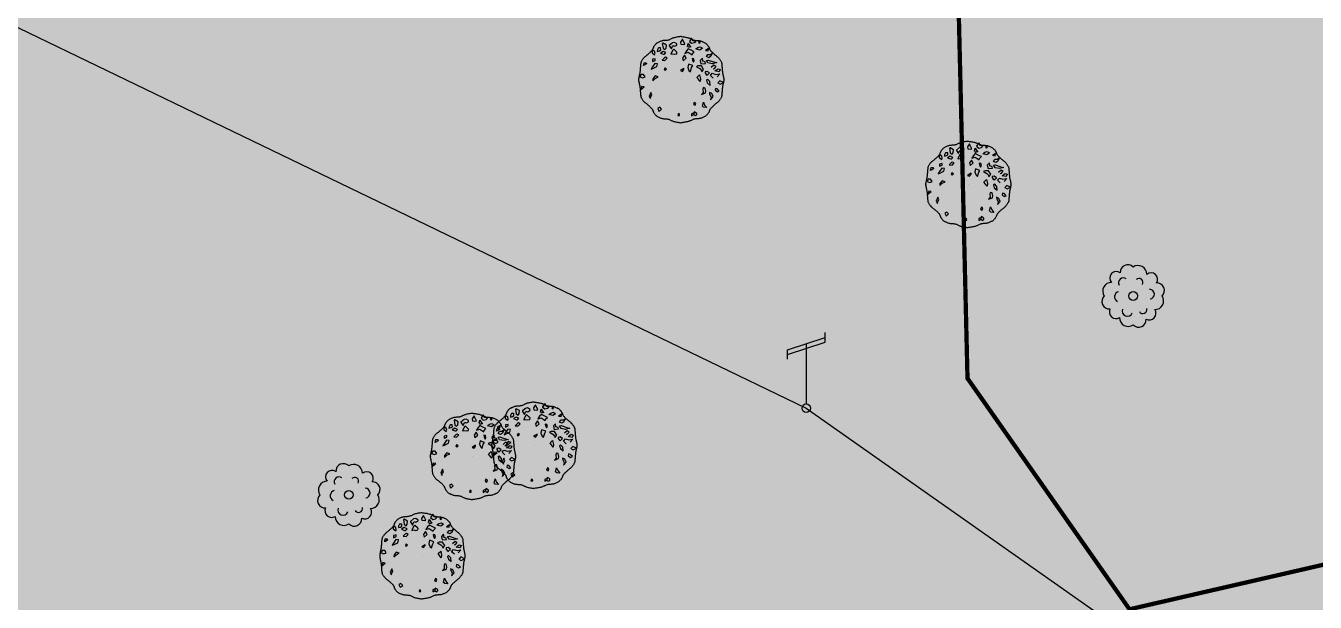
# Model space of a CAD drawing. Header units: metres. Extents: x 394605 to 1395358, y 4171135 to 6406139.
# Drawn here: x 1394341.78 to 1394371.96, y 4172506.95 to 4172520.45 of the extents above; entities that cross this region are included whole.
import ezdxf

# ---------------------------------------------------------------- set-up
doc = ezdxf.new("R2010")
doc.units = ezdxf.units.M
doc.header["$LTSCALE"] = 2
for name, color, linetype in [("0.Nouvelle zone d'exclusion", 14, 'Continuous'), ('Arbres_à_enjeux', 6, 'Continuous'), ('C-Veg', 72, 'Continuous'), ('P-COMPO LEGENDE', 7, 'Continuous'), ('T-EDF', 20, 'Continuous'), ('T-VEGETATION', 108, 'Continuous')]:
    doc.layers.add(name, color=color, linetype=linetype)

# ---------------------------------------------------------------- blocks, each defined once
blk = doc.blocks.new('e004')
at = {"color": 0}
blk.add_line((0, 1.510991), (0, 0.1), dxfattribs=at)
for points in [[(-0.438601, 1.254946), (-0.438601, 1.36518), (0.438601, 1.656803), (0.438601, 1.767036)], [(-0.438601, 1.144712), (-0.438601, 1.254946), (0.438601, 1.546569), (0.438601, 1.656803)]]:
    blk.add_lwpolyline(points, dxfattribs=at)
blk.add_circle((0, 0), 0.1, dxfattribs=at)
blk = doc.blocks.new('GeoEdfBT')
blk.add_solid([(-0.5, 0), (0.25, 0.5), (0.25, -0.5), (0, 0)])
blk = doc.blocks.new('v025')
blk.add_line((0, 0), (0, 0))
at = {"color": 0, "linetype": 'Continuous'}
blk.add_line((0.666, -0.338), (0.7, -0.408), dxfattribs=at)
at = {"color": 0, "linetype": 'Continuous', "flags": 128}
for points in [[(-0.002, 1.01), (-0.019, 1.009), (-0.038, 1.006), (-0.058, 1.003), (-0.08, 1), (-0.102, 0.996), (-0.124, 0.991), (-0.144, 0.987), (-0.163, 0.982), (-0.179, 0.978), (-0.19, 0.974), (-0.204, 0.968), (-0.218, 0.962), (-0.233, 0.955), (-0.248, 0.947), (-0.263, 0.94), (-0.278, 0.934), (-0.291, 0.928), (-0.303, 0.925), (-0.316, 0.922), (-0.331, 0.92), (-0.348, 0.919), (-0.366, 0.917), (-0.385, 0.916), (-0.403, 0.915), (-0.42, 0.914), (-0.435, 0.911), (-0.448, 0.909), (-0.461, 0.905), (-0.475, 0.9), (-0.491, 0.894), (-0.507, 0.887), (-0.523, 0.88), (-0.539, 0.873), (-0.554, 0.865), (-0.567, 0.857), (-0.578, 0.85), (-0.585, 0.844), (-0.593, 0.836), (-0.601, 0.827), (-0.61, 0.818), (-0.618, 0.807), (-0.626, 0.797), (-0.633, 0.787), (-0.64, 0.778), (-0.645, 0.77), (-0.648, 0.763), (-0.652, 0.756), (-0.655, 0.747), (-0.658, 0.737), (-0.662, 0.728), (-0.665, 0.718), (-0.669, 0.71), (-0.672, 0.702), (-0.676, 0.695), (-0.685, 0.684), (-0.696, 0.671), (-0.709, 0.658), (-0.723, 0.644), (-0.738, 0.63), (-0.752, 0.617), (-0.766, 0.605), (-0.779, 0.593), (-0.79, 0.583), (-0.797, 0.577), (-0.806, 0.57), (-0.816, 0.562), (-0.827, 0.554), (-0.837, 0.545), (-0.848, 0.537), (-0.857, 0.529), (-0.866, 0.521), (-0.873, 0.514), (-0.88, 0.506), (-0.888, 0.495), (-0.897, 0.484), (-0.906, 0.472), (-0.914, 0.459), (-0.923, 0.447), (-0.93, 0.434), (-0.936, 0.423), (-0.94, 0.413), (-0.943, 0.402), (-0.946, 0.389), (-0.948, 0.375), (-0.95, 0.36), (-0.952, 0.344), (-0.953, 0.329), (-0.954, 0.315), (-0.955, 0.302), (-0.956, 0.29), (-0.957, 0.279), (-0.958, 0.267), (-0.959, 0.253), (-0.96, 0.239), (-0.961, 0.224), (-0.962, 0.21), (-0.963, 0.196), (-0.965, 0.184), (-0.966, 0.173), (-0.968, 0.164), (-0.97, 0.153), (-0.972, 0.141), (-0.975, 0.129), (-0.978, 0.116), (-0.981, 0.104), (-0.983, 0.092), (-0.985, 0.081), (-0.987, 0.072), (-0.988, 0.065), (-0.99, 0.056), (-0.993, 0.047), (-0.995, 0.037), (-0.997, 0.027), (-0.998, 0.018), (-0.998, 0.01), (-0.996, 0.004), (-0.992, 0), (-0.996, -0.004), (-0.998, -0.01), (-0.998, -0.018), (-0.997, -0.027), (-0.995, -0.037), (-0.993, -0.046), (-0.99, -0.056), (-0.988, -0.064), (-0.987, -0.071), (-0.985, -0.08), (-0.983, -0.091), (-0.981, -0.103), (-0.978, -0.115), (-0.975, -0.128), (-0.972, -0.14), (-0.97, -0.152), (-0.968, -0.163), (-0.966, -0.172), (-0.965, -0.183), (-0.963, -0.196), (-0.962, -0.209), (-0.961, -0.224), (-0.96, -0.238), (-0.959, -0.253), (-0.958, -0.266), (-0.957, -0.279), (-0.956, -0.29), (-0.955, -0.301), (-0.954, -0.314), (-0.953, -0.329), (-0.952, -0.344), (-0.95, -0.359), (-0.948, -0.375), (-0.946, -0.389), (-0.943, -0.402), (-0.94, -0.412), (-0.936, -0.423), (-0.93, -0.434), (-0.923, -0.446), (-0.914, -0.459), (-0.906, -0.471), (-0.897, -0.484), (-0.888, -0.495), (-0.88, -0.505), (-0.873, -0.514), (-0.866, -0.521), (-0.857, -0.528), (-0.848, -0.537), (-0.837, -0.545), (-0.827, -0.553), (-0.816, -0.561), (-0.806, -0.569), (-0.797, -0.577), (-0.79, -0.583), (-0.779, -0.593), (-0.766, -0.604), (-0.752, -0.617), (-0.738, -0.63), (-0.723, -0.643), (-0.709, -0.657), (-0.696, -0.671), (-0.685, -0.683), (-0.676, -0.695), (-0.672, -0.701), (-0.669, -0.709), (-0.665, -0.718), (-0.662, -0.727), (-0.658, -0.737), (-0.655, -0.746), (-0.652, -0.755), (-0.648, -0.763), (-0.645, -0.77), (-0.64, -0.778), (-0.633, -0.787), (-0.626, -0.797), (-0.618, -0.807), (-0.61, -0.817), (-0.601, -0.827), (-0.593, -0.836), (-0.585, -0.843), (-0.578, -0.85), (-0.567, -0.857), (-0.554, -0.865), (-0.539, -0.872), (-0.523, -0.88), (-0.507, -0.887), (-0.491, -0.894), (-0.475, -0.9), (-0.461, -0.904), (-0.448, -0.908), (-0.435, -0.911), (-0.42, -0.913), (-0.403, -0.915), (-0.385, -0.916), (-0.366, -0.917), (-0.348, -0.918), (-0.331, -0.92), (-0.316, -0.922), (-0.303, -0.924), (-0.291, -0.928), (-0.278, -0.933), (-0.263, -0.94), (-0.248, -0.947), (-0.233, -0.954), (-0.218, -0.961), (-0.204, -0.968), (-0.19, -0.973), (-0.179, -0.978), (-0.163, -0.982), (-0.144, -0.986), (-0.124, -0.991), (-0.102, -0.995), (-0.08, -0.999), (-0.058, -1.003), (-0.038, -1.006), (-0.019, -1.008), (-0.002, -1.01)], [(0.002, 1.01), (0.018, 1.009), (0.037, 1.006), (0.058, 1.003), (0.08, 1), (0.102, 0.996), (0.123, 0.991), (0.144, 0.987), (0.162, 0.982), (0.178, 0.978), (0.19, 0.974), (0.203, 0.968), (0.217, 0.962), (0.233, 0.955), (0.248, 0.947), (0.263, 0.94), (0.277, 0.934), (0.291, 0.928), (0.302, 0.925), (0.316, 0.922), (0.331, 0.92), (0.348, 0.919), (0.366, 0.917), (0.384, 0.916), (0.402, 0.915), (0.419, 0.914), (0.434, 0.911), (0.407, 0.877), (0.424, 0.851), (0.446, 0.867), (0.435, 0.912), (0.448, 0.909), (0.46, 0.905), (0.474, 0.9), (0.49, 0.894), (0.506, 0.887), (0.523, 0.88), (0.539, 0.873), (0.553, 0.865), (0.566, 0.857), (0.577, 0.85), (0.584, 0.844), (0.592, 0.836), (0.601, 0.827), (0.609, 0.818), (0.618, 0.807), (0.626, 0.797), (0.633, 0.787), (0.639, 0.778), (0.644, 0.77), (0.648, 0.763), (0.651, 0.756), (0.655, 0.747), (0.658, 0.737), (0.661, 0.728), (0.665, 0.718), (0.668, 0.71), (0.672, 0.702), (0.676, 0.695), (0.684, 0.684), (0.696, 0.671), (0.708, 0.658), (0.723, 0.644), (0.737, 0.63), (0.752, 0.617), (0.766, 0.605), (0.779, 0.593), (0.79, 0.583), (0.797, 0.577), (0.806, 0.57), (0.816, 0.562), (0.826, 0.554), (0.837, 0.545), (0.847, 0.537), (0.857, 0.529), (0.865, 0.521), (0.872, 0.514), (0.88, 0.506), (0.888, 0.495), (0.897, 0.484), (0.905, 0.472), (0.914, 0.459), (0.922, 0.447), (0.929, 0.434), (0.935, 0.423), (0.94, 0.413), (0.943, 0.402), (0.946, 0.389), (0.948, 0.375), (0.95, 0.36), (0.951, 0.344), (0.952, 0.329), (0.953, 0.315), (0.954, 0.302), (0.955, 0.29), (0.956, 0.279), (0.957, 0.267), (0.958, 0.253), (0.96, 0.239), (0.961, 0.224), (0.962, 0.21), (0.963, 0.196), (0.964, 0.184), (0.966, 0.173), (0.967, 0.164), (0.969, 0.153), (0.972, 0.141), (0.975, 0.129), (0.978, 0.116), (0.98, 0.104), (0.983, 0.092), (0.985, 0.081), (0.986, 0.072), (0.988, 0.065), (0.99, 0.056), (0.992, 0.047), (0.995, 0.037), (0.997, 0.027), (0.998, 0.018), (0.998, 0.01), (0.996, 0.004), (0.992, 0), (0.996, -0.004), (0.998, -0.01), (0.998, -0.018), (0.997, -0.027), (0.995, -0.037), (0.992, -0.046), (0.99, -0.056), (0.988, -0.064), (0.986, -0.071), (0.985, -0.08), (0.983, -0.091), (0.98, -0.103), (0.978, -0.115), (0.975, -0.128), (0.972, -0.14), (0.969, -0.152), (0.967, -0.163), (0.966, -0.172), (0.964, -0.183), (0.963, -0.196), (0.962, -0.209), (0.961, -0.224), (0.96, -0.238), (0.958, -0.253), (0.957, -0.266), (0.956, -0.279), (0.955, -0.29), (0.954, -0.301), (0.953, -0.314), (0.952, -0.329), (0.951, -0.344), (0.95, -0.359), (0.948, -0.375), (0.946, -0.389), (0.943, -0.402), (0.94, -0.412), (0.935, -0.423), (0.929, -0.434), (0.922, -0.446), (0.914, -0.459), (0.905, -0.471), (0.897, -0.484), (0.888, -0.495), (0.88, -0.505), (0.872, -0.514), (0.865, -0.521), (0.857, -0.528), (0.847, -0.537), (0.837, -0.545), (0.826, -0.553), (0.816, -0.561), (0.806, -0.569), (0.797, -0.577), (0.79, -0.583), (0.779, -0.593), (0.766, -0.604), (0.752, -0.617), (0.737, -0.63), (0.723, -0.643), (0.708, -0.657), (0.696, -0.671), (0.684, -0.683), (0.676, -0.695), (0.672, -0.701), (0.668, -0.709), (0.665, -0.718), (0.661, -0.727), (0.658, -0.737), (0.655, -0.746), (0.651, -0.755), (0.648, -0.763), (0.644, -0.77), (0.639, -0.778), (0.633, -0.787), (0.626, -0.797), (0.618, -0.807), (0.609, -0.817), (0.601, -0.827), (0.592, -0.836), (0.584, -0.843), (0.577, -0.85), (0.566, -0.857), (0.553, -0.865), (0.539, -0.872), (0.523, -0.88), (0.506, -0.887), (0.49, -0.894), (0.474, -0.9), (0.46, -0.904), (0.448, -0.908), (0.434, -0.911), (0.419, -0.913), (0.402, -0.915), (0.384, -0.916), (0.366, -0.917), (0.348, -0.918), (0.331, -0.92), (0.316, -0.922), (0.302, -0.924), (0.291, -0.928), (0.277, -0.933), (0.263, -0.94), (0.248, -0.947), (0.233, -0.954), (0.217, -0.961), (0.203, -0.968), (0.19, -0.973), (0.178, -0.978), (0.162, -0.982), (0.144, -0.986), (0.123, -0.991), (0.102, -0.995), (0.08, -0.999), (0.058, -1.003), (0.037, -1.006), (0.018, -1.008), (0.002, -1.01)], [(0.75, 0.257), (0.778, 0.264), (0.818, 0.309), (0.767, 0.336), (0.705, 0.282)], [(0.75, 0.035), (0.683, 0.097), (0.728, 0.149), (0.812, 0.124), (0.902, 0.14), (0.84, 0.07)], [(0.3, -0.776), (0.244, -0.8), (0.244, -0.844), (0.295, -0.814)]]:
    blk.add_lwpolyline(points, dxfattribs=at)
for points in [[(0.047, 0.824), (0.081, 0.832), (0.036, 0.929), (0.03, 0.948), (-0.02, 0.877), (-0.009, 0.832)], [(0.311, 0.867), (0.34, 0.896), (0.283, 0.912), (0.244, 0.974), (0.193, 0.896), (0.244, 0.851)], [(-0.622, 0.664), (-0.679, 0.699), (-0.679, 0.63), (-0.622, 0.585), (-0.611, 0.612)], [(-0.51, 0.675), (-0.476, 0.697), (-0.482, 0.742), (-0.532, 0.742), (-0.555, 0.697), (-0.56, 0.661)], [(-0.414, 0.597), (-0.392, 0.597), (-0.358, 0.634), (-0.425, 0.661), (-0.487, 0.624)], [(-0.442, 0.848), (-0.425, 0.74), (-0.38, 0.706), (-0.352, 0.74), (-0.347, 0.811), (-0.425, 0.855)], [(-0.155, 0.873), (-0.206, 0.863), (-0.279, 0.803), (-0.279, 0.793), (-0.229, 0.721), (-0.212, 0.758), (-0.2, 0.793), (-0.172, 0.793), (-0.15, 0.785), (-0.105, 0.811), (-0.099, 0.838)], [(-0.195, 0.606), (-0.155, 0.596), (-0.105, 0.606), (-0.099, 0.64), (-0.116, 0.658), (-0.172, 0.711), (-0.195, 0.693), (-0.234, 0.623), (-0.245, 0.596)], [(0.306, 0.651), (0.233, 0.687), (0.165, 0.721), (0.12, 0.679), (0.086, 0.616), (0.16, 0.642), (0.255, 0.579), (0.266, 0.607)], [(0.171, 0.751), (0.16, 0.777), (0.148, 0.777), (0.16, 0.848), (0.21, 0.777), (0.227, 0.768)], [(0.39, 0.755), (0.446, 0.772), (0.497, 0.738), (0.435, 0.693), (0.34, 0.72)], [(0.57, 0.682), (0.632, 0.672), (0.638, 0.727)], [(0.688, 0.593), (0.733, 0.63), (0.694, 0.548), (0.643, 0.515), (0.593, 0.54), (0.621, 0.593)], [(-0.819, 0.396), (-0.814, 0.367), (-0.881, 0.329), (-0.87, 0.396)], [(-0.572, 0.308), (-0.555, 0.371), (-0.617, 0.38), (-0.673, 0.299), (-0.707, 0.247), (-0.662, 0.264)], [(-0.673, 0.478), (-0.673, 0.425), (-0.611, 0.451), (-0.611, 0.488)], [(-0.369, 0.524), (-0.392, 0.512), (-0.448, 0.458), (-0.38, 0.451), (-0.33, 0.503)], [(0.115, 0.502), (0.075, 0.572), (0.03, 0.502), (0.047, 0.44)], [(0.216, 0.187), (0.244, 0.284), (0.272, 0.329), (0.171, 0.363), (0.154, 0.284), (0.182, 0.214)], [(0.295, 0.488), (0.255, 0.496), (0.261, 0.451), (0.289, 0.406), (0.306, 0.443)], [(0.475, 0.215), (0.48, 0.18), (0.525, 0.24), (0.475, 0.322), (0.396, 0.322), (0.356, 0.304), (0.435, 0.259)], [(0.565, 0.381), (0.559, 0.416), (0.508, 0.433), (0.497, 0.505), (0.446, 0.451), (0.463, 0.372)], [(0.593, 0.451), (0.626, 0.46), (0.761, 0.416), (0.835, 0.398), (0.733, 0.372), (0.626, 0.391)], [(-0.898, 0.043), (-0.847, 0.07), (-0.881, 0.124), (-0.937, 0.124), (-0.965, 0.07)], [(-0.662, 0.02), (-0.667, -0.025), (-0.611, 0.027), (-0.538, 0.063), (-0.611, 0.086)], [(-0.347, 0.249), (-0.375, 0.278), (-0.397, 0.24), (-0.375, 0.218)], [(0.03, 0.194), (0.064, 0.239), (0.064, 0.26), (-0.015, 0.212)], [(0.441, -0.044), (0.401, 0.01), (0.368, 0.053), (0.43, 0.112), (0.452, 0.018)], [(0.581, 0.124), (0.604, 0.107), (0.66, 0.156), (0.604, 0.194), (0.559, 0.185), (0.559, 0.159)], [(0.615, 0.011), (0.593, -0.013), (0.61, -0.078), (0.677, -0.134), (0.671, -0.047)], [(0.908, 0.239), (0.885, 0.185), (0.79, 0.205), (0.863, 0.257)], [(-0.949, -0.231), (-0.87, -0.169), (-0.926, -0.159)], [(-0.69, -0.364), (-0.712, -0.301), (-0.752, -0.391), (-0.718, -0.443), (-0.724, -0.416)], [(0.576, -0.266), (0.559, -0.196), (0.52, -0.187), (0.508, -0.222), (0.514, -0.301), (0.475, -0.346), (0.565, -0.311)], [(0.66, -0.301), (0.666, -0.338), (0.7, -0.408), (0.683, -0.47), (0.745, -0.398), (0.716, -0.328)], [(0.84, -0.214), (0.801, -0.204), (0.795, -0.249), (0.846, -0.284), (0.891, -0.266)], [(0.902, -0.027), (0.857, -0.075), (0.908, -0.106), (0.986, -0.068)], [(0.323, -0.601), (0.34, -0.55), (0.306, -0.532), (0.289, -0.582)], [(0.548, -0.595), (0.598, -0.655), (0.525, -0.648), (0.497, -0.622), (0.52, -0.526)], [(-0.459, -0.692), (-0.504, -0.648), (-0.549, -0.674), (-0.521, -0.737), (-0.499, -0.727)], [(-0.043, -0.809), (-0.065, -0.793), (-0.077, -0.837), (-0.037, -0.837)], [(0.362, -0.789), (0.3, -0.754), (0.295, -0.824), (0.34, -0.843), (0.362, -0.816)]]:
    blk.add_lwpolyline(points, close=True, dxfattribs=at)
blk = doc.blocks.new('A$C758E7D02')
at = {"color": 104, "linetype": 'Continuous', "lineweight": -3}
blk.add_circle((0, 0), 0.102, dxfattribs=at)
for centre, radius, start, end in [((-0.128, 0.555), 0.177, 43.6812, 183.5855), ((0.116, 0.512), 0.202, 358.447, 125.1815), ((-0.512, 0.116), 0.202, 88.447, 215.1815), ((-0.394, 0.421), 0.153, 53.9441, 222.1952), ((-0.231, 0.31), 0.112, 52.4282, 209.5382), ((0.137, 0.317), 0.0936, 330.5782, 133.7014), ((0.419, 0.391), 0.153, 325.1331, 131.0062), ((0.555, 0.128), 0.177, 313.6812, 93.5855), ((-0.555, -0.128), 0.177, 133.6812, 273.5855), ((-0.312, -0.02), 0.124, 103.6979, 242.3351), ((0.382, 0.043), 0.114, 276.61, 88.9556), ((0.226, -0.318), 0.0936, 210.5782, 13.7014), ((0.512, -0.116), 0.202, 268.447, 35.1815), ((-0.4, -0.37), 0.159, 155.2129, 300.9263), ((-0.116, -0.512), 0.202, 178.447, 305.1815), ((-0.136, -0.351), 0.124, 159.5257, 338.1549), ((0.128, -0.555), 0.177, 223.6812, 3.5855), ((0.375, -0.404), 0.157, 243.121, 33.0183)]:
    blk.add_arc(centre, radius, start, end, dxfattribs=at)
blk = doc.blocks.new('r008')
at = {"layer": 'T-VEGETATION'}
blk.add_blockref('A$C758E7D02', (0, 0), dxfattribs=at)

msp = doc.modelspace()

# ---------------------------------------------------------------- hatches: boundary and pattern name
at = {"layer": 'C-Veg', "true_color": 0x76a14f}
h = msp.add_hatch(color=75, dxfattribs=at)
h.dxf.hatch_style = 1
edge = h.paths.add_edge_path()
edge.add_line((1394351.273, 4172570.913), (1394351.129, 4172577.686))
edge.add_line((1394351.129, 4172577.686), (1394348.223, 4172582.401))
edge.add_line((1394348.223, 4172582.401), (1394360.352, 4172589.905))
edge.add_line((1394360.352, 4172589.905), (1394370.257, 4172572.512))
edge.add_arc((1394363.6, 4172589.236), 18, 271.2148, 291.705, ccw=False)
edge.add_line((1394363.981, 4172571.24), (1394351.273, 4172570.913))
edge = h.paths.add_edge_path()
edge.add_line((1394342.271, 4172578.716), (1394344.171, 4172575.634))
edge.add_line((1394344.171, 4172575.634), (1394344.273, 4172570.822))
edge.add_line((1394344.273, 4172570.822), (1394337.721, 4172570.683))
edge.add_arc((1394338.399, 4172538.69), 32, 91.2148, 121.6151)
edge.add_line((1394321.625, 4172565.941), (1394326.456, 4172568.93))
edge.add_line((1394326.456, 4172568.93), (1394342.271, 4172578.716))
edge = h.paths.add_edge_path()
edge.add_line((1394452.906, 4172487.836), (1394445.587, 4172485.094))
edge.add_line((1394445.587, 4172485.094), (1394445.555, 4172490.822))
edge.add_arc((1394427.555, 4172490.722), 18, 0.3209, 35.1921)
edge.add_line((1394442.265, 4172501.095), (1394440.359, 4172503.799))
edge.add_line((1394440.359, 4172503.799), (1394459.641, 4172525.28))
edge.add_line((1394459.641, 4172525.28), (1394447.538, 4172543.496))
edge.add_line((1394447.538, 4172543.496), (1394476.337, 4172562.631))
edge.add_line((1394476.337, 4172562.631), (1394480.157, 4172556.703))
edge.add_line((1394480.157, 4172556.703), (1394495.348, 4172535.118))
edge.add_line((1394495.348, 4172535.118), (1394452.906, 4172487.836))
h.paths.add_polyline_path([(1394029.76, 4172395.409), (1394032.409, 4172393.495), (1394016.568, 4172383.66), (1394014.973, 4172386.227)])
h.paths.add_polyline_path([(1394048.648, 4172407.168), (1394050.25, 4172404.586), (1394037.495, 4172396.67), (1394036.67, 4172399.689)])
edge = h.paths.add_edge_path()
edge.add_arc((1394099.756, 4172406.307), 6.199, 353.285, 431.3738)
edge.add_line((1394101.736, 4172412.181), (1394095.031, 4172414.342))
edge.add_line((1394095.031, 4172414.342), (1394095.951, 4172417.198))
edge.add_line((1394095.951, 4172417.198), (1394102.656, 4172415.037))
edge.add_line((1394102.656, 4172415.037), (1394102.042, 4172413.133))
edge.add_arc((1394100.202, 4172407.422), 6, -17.865, 72.135, ccw=False)
edge = h.paths.add_edge_path()
edge.add_line((1394120.903, 4172452.089), (1394117.365, 4172457.7))
edge.add_line((1394117.365, 4172457.7), (1394132.344, 4172467.143))
edge.add_arc((1394147.655, 4172443.632), 28.058, 123.0742, 162.4577)
edge = h.paths.add_edge_path()
edge.add_line((1394258.713, 4172546.119), (1394250.67, 4172559.257))
edge.add_line((1394250.67, 4172559.257), (1394267.58, 4172570.168))
edge.add_line((1394267.58, 4172570.168), (1394284.334, 4172543.033))
edge.add_line((1394284.334, 4172543.033), (1394284.462, 4172542.945))
edge.add_line((1394284.462, 4172542.945), (1394267.891, 4172532.827))
edge.add_arc((1394262.067, 4172543.319), 12, 267.6814, 299.0353, ccw=False)
edge.add_line((1394261.581, 4172531.329), (1394248.552, 4172531.857))
edge.add_line((1394248.552, 4172531.857), (1394248.468, 4172531.86))
edge.add_line((1394248.468, 4172531.86), (1394248.419, 4172534.666))
edge.add_line((1394248.419, 4172534.666), (1394246.235, 4172538.186))
edge.add_line((1394246.235, 4172538.186), (1394258.713, 4172546.119))
edge = h.paths.add_edge_path()
edge.add_line((1394243.261, 4172536.34), (1394245.001, 4172533.536))
edge.add_line((1394245.001, 4172533.536), (1394245.066, 4172531.982))
edge.add_arc((1394245.16, 4172501.351), 30.631, 90.1759, 118.1849)
edge.add_line((1394230.692, 4172528.35), (1394243.261, 4172536.34))
h.paths.add_polyline_path([(1394467.694, 4172582.062), (1394465.64, 4172585.497), (1394498.161, 4172606.357), (1394500.227, 4172602.929)])
h.paths.add_polyline_path([(1394535.91, 4172630.572), (1394537.966, 4172627.131), (1394506.117, 4172606.705), (1394504.053, 4172610.137)])
edge = h.paths.add_edge_path()
edge.add_line((1394543.867, 4172630.923), (1394541.802, 4172634.351))
edge.add_line((1394541.802, 4172634.351), (1394549.791, 4172639.476))
edge.add_arc((1394555.73, 4172630.217), 11, 77.9727, 122.6783, ccw=False)
edge.add_line((1394558.022, 4172640.975), (1394560.339, 4172637.367))
edge.add_arc((1394557.158, 4172633.509), 5, 50.4934, 121.6208)
edge.add_line((1394554.537, 4172637.767), (1394543.867, 4172630.923))
edge = h.paths.add_edge_path()
edge.add_line((1394092.62, 4172418.271), (1394091.7, 4172415.416))
edge.add_line((1394091.7, 4172415.416), (1394083.618, 4172418.021))
edge.add_arc((1394078.25, 4172401.365), 17.5, 72.135, 122.0859)
edge.add_line((1394068.954, 4172416.192), (1394056.198, 4172408.276))
edge.add_line((1394056.198, 4172408.276), (1394054.616, 4172410.826))
edge.add_line((1394054.616, 4172410.826), (1394073.541, 4172422.568))
edge.add_arc((1394077.759, 4172415.771), 8, 54.4706, 121.8205, ccw=False)
edge.add_line((1394082.408, 4172422.281), (1394084.319, 4172421.127))
edge.add_line((1394084.319, 4172421.127), (1394086.386, 4172420.281))
edge.add_line((1394086.386, 4172420.281), (1394092.62, 4172418.271))
edge = h.paths.add_edge_path()
edge.add_arc((1394414.979, 4172556.25), 38, 96.7797, 121.1109)
edge.add_arc((1394414.986, 4172556.23), 38.021, 96.7867, 121.1039, ccw=False)
h.paths.add_polyline_path([(1394395.322, 4172588.817), (1394407.668, 4172597.092), (1394395.317, 4172588.825)])
h.paths.add_polyline_path([(1394419.922, 4172653.044), (1394406.398, 4172674.608), (1394406.398, 4172674.608)])
h.paths.add_polyline_path([(1394415.653, 4172594.244), (1394419.503, 4172632.354), (1394419.503, 4172632.354)])
edge = h.paths.add_edge_path()
edge.add_line((1394372.381, 4172535.259), (1394341.242, 4172534.794))
edge.add_line((1394341.242, 4172534.794), (1394298.401, 4172508.435))
edge.add_line((1394298.401, 4172508.435), (1394273.194, 4172492.256))
edge.add_line((1394273.194, 4172492.256), (1394285.511, 4172429.124))
edge.add_line((1394285.511, 4172429.124), (1394285.515, 4172429.105))
edge.add_line((1394285.515, 4172429.105), (1394282.568, 4172428.543))
edge.add_line((1394282.568, 4172428.543), (1394286.098, 4172410.664))
edge.add_arc((1394269.911, 4172407.468), 16.5, -62.7135, 11.1696, ccw=False)
edge.add_line((1394277.475, 4172392.804), (1394278.142, 4172389.18))
edge.add_line((1394278.142, 4172389.18), (1394294.366, 4172392.19))
edge.add_line((1394294.366, 4172392.19), (1394299.41, 4172365.322))
edge.add_line((1394299.41, 4172365.322), (1394312.242, 4172367.689))
edge.add_line((1394312.242, 4172367.689), (1394314.315, 4172368.062))
edge.add_line((1394314.315, 4172368.062), (1394442.29, 4172391.252))
edge.add_line((1394442.29, 4172391.252), (1394437.662, 4172428.198))
edge.add_line((1394437.662, 4172428.198), (1394427.617, 4172424.749))
edge.add_line((1394427.617, 4172424.749), (1394401.36, 4172468.524))
edge.add_line((1394401.36, 4172468.524), (1394424.799, 4172477.306))
edge.add_line((1394424.799, 4172477.306), (1394433.076, 4172468.218))
edge.add_line((1394433.076, 4172468.218), (1394435.294, 4172470.239))
edge.add_line((1394435.294, 4172470.239), (1394438.806, 4172470.716))
edge.add_line((1394438.806, 4172470.716), (1394438.656, 4172472.847))
edge.add_line((1394438.656, 4172472.847), (1394438.555, 4172490.783))
edge.add_arc((1394427.555, 4172490.722), 11, 0.3209, 35.1921)
edge.add_line((1394436.545, 4172497.061), (1394425.26, 4172513.053))
edge.add_line((1394425.26, 4172513.053), (1394422.812, 4172511.332))
edge.add_line((1394422.812, 4172511.332), (1394430.292, 4172500.721))
edge.add_line((1394430.292, 4172500.721), (1394393.383, 4172486.894))
edge.add_line((1394393.383, 4172486.894), (1394372.381, 4172535.259))
edge = h.paths.add_edge_path()
edge.add_line((1394063.074, 4172465.375), (1394077.611, 4172441.417))
edge.add_line((1394077.611, 4172441.417), (1394076.55, 4172442.868))
edge.add_line((1394076.55, 4172442.868), (1394067.007, 4172453.819))
edge.add_arc((1394072.662, 4172458.746), 7.5, 211.2472, 221.0694, ccw=False)
edge.add_line((1394066.25, 4172454.856), (1394063.737, 4172458.997))
edge.add_arc((1394070.149, 4172462.887), 7.5, 160.6281, 211.2472, ccw=False)
edge = h.paths.add_edge_path()
edge.add_line((1394073.056, 4172433.209), (1394071.485, 4172432.234))
edge.add_line((1394071.485, 4172432.234), (1394054.144, 4172460.815))
edge.add_line((1394054.144, 4172460.815), (1394055.688, 4172461.825))
edge.add_arc((1394070.149, 4172462.887), 14.5, 184.2017, 211.2472)
edge.add_line((1394057.753, 4172455.366), (1394060.265, 4172451.225))
edge.add_arc((1394072.662, 4172458.746), 14.5, 211.2472, 221.0694)
edge.add_line((1394061.73, 4172449.22), (1394071.273, 4172438.269))
edge.add_arc((1394068.634, 4172435.97), 3.5, 31.2472, 41.0694, ccw=False)
edge.add_line((1394071.626, 4172437.786), (1394071.896, 4172437.341))
edge.add_arc((1394065.056, 4172433.191), 8, 0.1287, 31.2472, ccw=False)
h.paths.add_polyline_path([(1394104.324, 4172332.384), (1394105.423, 4172332.179), (1394113.191, 4172331.01), (1394103.626, 4172329.247)])
edge = h.paths.add_edge_path()
edge.add_line((1394136.677, 4172404.071), (1394135.756, 4172401.216))
edge.add_line((1394135.756, 4172401.216), (1394124.905, 4172404.713))
edge.add_arc((1394123.678, 4172400.906), 4, 72.135, 167.4483)
edge.add_line((1394119.773, 4172401.776), (1394113.499, 4172403.04))
edge.add_arc((1394121.141, 4172400.672), 8.001, 72.1376, 162.7885, ccw=False)
edge.add_line((1394123.595, 4172408.287), (1394136.677, 4172404.071))
edge = h.paths.add_edge_path()
edge.add_line((1394459.748, 4172581.717), (1394461.798, 4172578.282))
edge.add_line((1394461.798, 4172578.282), (1394460.421, 4172577.399))
edge.add_arc((1394449.318, 4172595.412), 21.16, 254.0638, 301.6485, ccw=False)
edge.add_line((1394443.508, 4172575.066), (1394437.65, 4172576.754))
edge.add_line((1394437.65, 4172576.754), (1394438.763, 4172580.602))
edge.add_line((1394438.763, 4172580.602), (1394444.619, 4172578.908))
edge.add_arc((1394449.342, 4172595.239), 17, 253.8711, 302.6712)
edge.add_line((1394458.519, 4172580.929), (1394459.748, 4172581.717))
h.paths.add_polyline_path([(1394251.061, 4172387.17), (1394251.61, 4172384.221), (1394219.164, 4172378.156), (1394218.618, 4172381.122), (1394234.797, 4172384.138)])
h.paths.add_polyline_path([(1394273.915, 4172391.461), (1394274.152, 4172391.522), (1394274.704, 4172388.525), (1394258.486, 4172385.49), (1394257.941, 4172388.452)])
h.paths.add_polyline_path([(1393999.026, 4172384.569), (1394002.717, 4172378.621), (1394009.024, 4172382.538), (1394010.607, 4172379.986), (1393992.781, 4172368.925), (1393987.508, 4172377.422)])
edge = h.paths.add_edge_path()
edge.add_line((1394155.145, 4172366.239), (1394154.36, 4172370.45))
edge.add_line((1394154.36, 4172370.45), (1394157.186, 4172373.491))
edge.add_arc((1394165.152, 4172387.94), 16.5, 241.1315, 280.5588)
edge.add_line((1394168.176, 4172371.72), (1394172.365, 4172372.501))
edge.add_line((1394172.365, 4172372.501), (1394172.915, 4172369.552))
edge.add_line((1394172.915, 4172369.552), (1394155.145, 4172366.239))
h.paths.add_polyline_path([(1394211.746, 4172379.79), (1394212.28, 4172376.889), (1394179.807, 4172370.778), (1394179.247, 4172373.783)])
edge = h.paths.add_edge_path()
edge.add_line((1394139.087, 4172400.142), (1394140.008, 4172402.997))
edge.add_arc((1394136.549, 4172392.823), 10.746, 10.0786, 71.2234, ccw=False)
edge.add_line((1394147.129, 4172394.704), (1394148.925, 4172384.952))
edge.add_arc((1394165.152, 4172387.94), 16.5, 190.4358, 227.1019)
edge.add_line((1394153.921, 4172375.853), (1394148.604, 4172370.132))
edge.add_line((1394148.604, 4172370.132), (1394144.179, 4172394.16))
edge.add_arc((1394136.546, 4172392.822), 7.749, 9.9479, 70.857)
edge = h.paths.add_edge_path()
edge.add_line((1394156.535, 4172405.091), (1394161.292, 4172379.26))
edge.add_arc((1394165.152, 4172387.94), 9.5, 190.4358, 246.0275, ccw=False)
edge.add_line((1394155.809, 4172386.22), (1394154.013, 4172395.972))
edge.add_arc((1394136.453, 4172392.779), 17.848, 10.3037, 71.5868)
edge.add_line((1394142.091, 4172409.714), (1394156.535, 4172405.091))
h.paths.add_polyline_path([(1394448.687, 4172451.084), (1394450.905, 4172453.104), (1394455.424, 4172448.143), (1394492.852, 4172406.879), (1394491.37, 4172404.047), (1394453.343, 4172446.106)])
edge = h.paths.add_edge_path()
edge.add_line((1394443.973, 4172456.258), (1394446.191, 4172458.279))
edge.add_line((1394446.191, 4172458.279), (1394442.958, 4172461.827))
edge.add_arc((1394455.155, 4172472.939), 16.5, 199.9901, 222.3335, ccw=False)
edge.add_line((1394439.649, 4172467.299), (1394436.846, 4172466.917))
edge.add_line((1394436.846, 4172466.917), (1394435.434, 4172465.631))
edge.add_line((1394435.434, 4172465.631), (1394443.973, 4172456.258))
h.paths.add_polyline_path([(1394466.646, 4172477.197), (1394467.683, 4172476.249), (1394455.908, 4172463.374), (1394453.236, 4172460.94), (1394452.225, 4172462.049), (1394454.85, 4172464.44)])
h.paths.add_polyline_path([(1394457.95, 4172455.765), (1394456.939, 4172456.874), (1394459.788, 4172459.469), (1394466.763, 4172466.863), (1394467.8, 4172465.915), (1394460.846, 4172458.404)])
h.paths.add_polyline_path([(1394472.536, 4172471.069), (1394471.434, 4172472.086), (1394479.212, 4172480.513), (1394482.617, 4172481.991)])
h.paths.add_polyline_path([(1394472.407, 4172481.414), (1394471.382, 4172482.352), (1394479.757, 4172491.425), (1394480.808, 4172495.091), (1394480.298, 4172490.042)])
at = {"layer": 'P-COMPO LEGENDE', "ltscale": 0.5}
h = msp.add_hatch(color=71, dxfattribs=at)
h.dxf.hatch_style = 1
edge = h.paths.add_edge_path()
edge.add_line((1394271.458, 4172484.813), (1394342.981, 4172528.82))
edge.add_line((1394342.981, 4172528.82), (1394368.471, 4172529.2))
edge.add_line((1394368.471, 4172529.2), (1394396.022, 4172465.755))
edge.add_line((1394396.022, 4172465.755), (1394422.854, 4172421.749))
edge.add_line((1394422.854, 4172421.749), (1394436.32, 4172390.646))
edge.add_line((1394436.32, 4172390.646), (1394395.138, 4172382.696))
edge.add_line((1394395.138, 4172382.696), (1394387.426, 4172401.097))
edge.add_line((1394387.426, 4172401.097), (1394359.542, 4172446.827))
edge.add_line((1394359.542, 4172446.827), (1394344.102, 4172482.382))
edge.add_line((1394344.102, 4172482.382), (1394314.264, 4172464.188))
edge.add_line((1394314.264, 4172464.188), (1394317.081, 4172449.917))
edge.add_arc((1394261.745, 4172435.988), 57.063, -2.5075, 14.1295, ccw=False)
edge.add_arc((1394290.888, 4172391.11), 50.721, 13.7791, 56.6762, ccw=False)
edge.add_line((1394340.15, 4172403.19), (1394345.572, 4172374.844))
edge.add_line((1394345.572, 4172374.844), (1394354.681, 4172324.558))
edge.add_line((1394354.681, 4172324.558), (1394038.406, 4172266.388))
edge.add_line((1394038.406, 4172266.388), (1393992.409, 4172298.585))
edge.add_line((1393992.409, 4172298.585), (1393986.626, 4172306.84))
edge.add_line((1393986.626, 4172306.84), (1394112.594, 4172331.1))
edge.add_line((1394112.594, 4172331.1), (1394134.846, 4172327.752))
edge.add_line((1394134.846, 4172327.752), (1394140.126, 4172327.839))
edge.add_line((1394140.126, 4172327.839), (1394306.76, 4172358.544))
edge.add_line((1394306.76, 4172358.544), (1394300.263, 4172393.297))
edge.add_line((1394300.263, 4172393.297), (1394286.206, 4172410.122))
edge.add_line((1394286.206, 4172410.122), (1394279.992, 4172441.591))
edge.add_line((1394279.992, 4172441.591), (1394271.458, 4172484.813))
at = {"layer": 'T-VEGETATION'}
h = msp.add_hatch(dxfattribs=at)
h.set_pattern_fill('AR-CONC', color=84, scale=0.025)
h.set_pattern_definition([(50, (0, 0), (4.554616725, -0.3984771385), [0.47625, -5.23875]), (355, (0, 0), (-0.8810706494, 4.776416072), [0.381, -4.191]), (100.451, (0.3796, -0.033), (3.6735625416, 4.3779171955), [0.40475, -4.45225]), (46.1842, (0, 1.27), (6.776976022, -1.051058198), [0.714375, -7.858125]), (96.6356, (0.565, 1.1824), (5.935105862, 6.185638897), [0.607125, -6.678375]), (351.184, (0, 1.27), (5.935115145, 6.185627947), [0.5715, -6.2865]), (21, (0.635, 0.9525), (3.790371996, -2.556637963), [0.47625, -5.23875]), (326, (0.635, 0.9525), (1.5450507087, 4.604699153), [0.381, -4.191]), (71.4514, (0.951, 0.7394), (5.3354122693, 2.048071443), [0.40475, -4.45225]), (37.5, (0, 0), (0.07721508126, 2.1138759718), [0, -4.1402, 0, -4.2545, 0, -4.206875]), (7.5, (0, 0), (1.6704915628, 2.5045143705), [0, -2.4257, 0, -4.04495, 0, -1.603375]), (327.5, (-1.416, 0), (3.3897648792, -0.1432185998), [0, -1.5875, 0, -4.953, 0, -6.57225]), (317.5, (-2.051, 0), (3.7032295347, 0.6356622758), [0, -2.06375, 0, -3.2893, 0, -4.66725])])
h.paths.add_polyline_path([(1393927.84, 4172307.918), (1393958.527, 4172323.627), (1394358.196, 4172583.126), (1394368.739, 4172566.92), (1394404.239, 4172594.106), (1394421.217, 4172593.554), (1394446.938, 4172609.027), (1394462.155, 4172571.89), (1394427.756, 4172533.31), (1394398.16, 4172507.898), (1394347.588, 4172478.822), (1394332.784, 4172523.595), (1394296.479, 4172507.081), (1394285.958, 4172483.929), (1394295.024, 4172433.323), (1394419.634, 4172480.669), (1394450.579, 4172447.3), (1394434.639, 4172428.681), (1394439.126, 4172400.637), (1394299.836, 4172369.098), (1393930.719, 4172300.034)])

# ---------------------------------------------------------------- linework, layer by layer
at = {"layer": "0.Nouvelle zone d'exclusion", "color": 18, "true_color": 0x000000, "const_width": 0.1, "flags": 128}
msp.add_lwpolyline([(1394376.476, 4172562.139), (1394379.886, 4172551.987), (1394372.381, 4172535.259), (1394351.707, 4172535.259), (1394360.123, 4172530.442), (1394363.616, 4172520.865), (1394363.823, 4172512.192), (1394367.615, 4172506.783), (1394373.976, 4172508.246), (1394379.845, 4172512.475), (1394385.827, 4172496.679), (1394396.523, 4172500.206), (1394416.765, 4172519.878), (1394431.329, 4172499.193), (1394457.864, 4172518.811), (1394442.241, 4172540.998), (1394442.449, 4172575.372), (1394418.398, 4172582.025, 0.182522), (1394400.508, 4172577.851), (1394376.476, 4172562.139)], format="xyb", close=True, dxfattribs=at)
at = {"layer": 'Arbres_à_enjeux', "color": 96}
for p, q in [((1394353.683, 4172510.625), (1394353.683, 4172510.625)), ((1394354.349, 4172510.287), (1394354.383, 4172510.217))]:
    msp.add_line(p, q, dxfattribs=at)
for points in [[(1394353.681, 4172511.635), (1394353.664, 4172511.633), (1394353.645, 4172511.631), (1394353.625, 4172511.628), (1394353.603, 4172511.624), (1394353.581, 4172511.62), (1394353.559, 4172511.616), (1394353.539, 4172511.611), (1394353.52, 4172511.607), (1394353.504, 4172511.603), (1394353.493, 4172511.598), (1394353.479, 4172511.593), (1394353.465, 4172511.586), (1394353.45, 4172511.579), (1394353.435, 4172511.572), (1394353.42, 4172511.565), (1394353.405, 4172511.558), (1394353.392, 4172511.553), (1394353.38, 4172511.549), (1394353.367, 4172511.547), (1394353.352, 4172511.545), (1394353.335, 4172511.543), (1394353.317, 4172511.542), (1394353.298, 4172511.541), (1394353.28, 4172511.54), (1394353.264, 4172511.538), (1394353.248, 4172511.536), (1394353.235, 4172511.533), (1394353.223, 4172511.53), (1394353.208, 4172511.525), (1394353.193, 4172511.519), (1394353.176, 4172511.512), (1394353.16, 4172511.505), (1394353.144, 4172511.497), (1394353.129, 4172511.49), (1394353.116, 4172511.482), (1394353.106, 4172511.475), (1394353.098, 4172511.468), (1394353.09, 4172511.461), (1394353.082, 4172511.452), (1394353.073, 4172511.442), (1394353.065, 4172511.432), (1394353.057, 4172511.422), (1394353.05, 4172511.412), (1394353.043, 4172511.403), (1394353.038, 4172511.395), (1394353.035, 4172511.388), (1394353.031, 4172511.38), (1394353.028, 4172511.371), (1394353.025, 4172511.362), (1394353.021, 4172511.352), (1394353.018, 4172511.343), (1394353.014, 4172511.334), (1394353.011, 4172511.326), (1394353.007, 4172511.32), (1394352.998, 4172511.308), (1394352.987, 4172511.296), (1394352.974, 4172511.282), (1394352.96, 4172511.269), (1394352.945, 4172511.255), (1394352.931, 4172511.242), (1394352.917, 4172511.229), (1394352.904, 4172511.218), (1394352.893, 4172511.208), (1394352.886, 4172511.202), (1394352.877, 4172511.194), (1394352.867, 4172511.186), (1394352.856, 4172511.178), (1394352.846, 4172511.17), (1394352.835, 4172511.162), (1394352.826, 4172511.153), (1394352.817, 4172511.146), (1394352.81, 4172511.139), (1394352.803, 4172511.13), (1394352.795, 4172511.12), (1394352.786, 4172511.109), (1394352.777, 4172511.097), (1394352.769, 4172511.084), (1394352.761, 4172511.071), (1394352.753, 4172511.059), (1394352.747, 4172511.048), (1394352.743, 4172511.037), (1394352.74, 4172511.027), (1394352.737, 4172511.014), (1394352.735, 4172511), (1394352.733, 4172510.984), (1394352.732, 4172510.969), (1394352.73, 4172510.954), (1394352.729, 4172510.939), (1394352.728, 4172510.926), (1394352.727, 4172510.915), (1394352.726, 4172510.904), (1394352.725, 4172510.892), (1394352.724, 4172510.878), (1394352.723, 4172510.863), (1394352.722, 4172510.849), (1394352.721, 4172510.834), (1394352.72, 4172510.821), (1394352.718, 4172510.808), (1394352.717, 4172510.797), (1394352.715, 4172510.788), (1394352.713, 4172510.777), (1394352.711, 4172510.766), (1394352.708, 4172510.753), (1394352.705, 4172510.741), (1394352.702, 4172510.728), (1394352.7, 4172510.716), (1394352.698, 4172510.706), (1394352.696, 4172510.696), (1394352.695, 4172510.689), (1394352.693, 4172510.681), (1394352.69, 4172510.672), (1394352.688, 4172510.662), (1394352.686, 4172510.652), (1394352.685, 4172510.643), (1394352.685, 4172510.635), (1394352.687, 4172510.629), (1394352.691, 4172510.625), (1394352.687, 4172510.621), (1394352.685, 4172510.615), (1394352.685, 4172510.607), (1394352.686, 4172510.598), (1394352.688, 4172510.588), (1394352.69, 4172510.578), (1394352.693, 4172510.569), (1394352.695, 4172510.56), (1394352.696, 4172510.553), (1394352.698, 4172510.544), (1394352.7, 4172510.533), (1394352.702, 4172510.522), (1394352.705, 4172510.509), (1394352.708, 4172510.497), (1394352.711, 4172510.484), (1394352.713, 4172510.472), (1394352.715, 4172510.462), (1394352.717, 4172510.452), (1394352.718, 4172510.441), (1394352.72, 4172510.429), (1394352.721, 4172510.415), (1394352.722, 4172510.401), (1394352.723, 4172510.386), (1394352.724, 4172510.372), (1394352.725, 4172510.358), (1394352.726, 4172510.346), (1394352.727, 4172510.335), (1394352.728, 4172510.324), (1394352.729, 4172510.31), (1394352.73, 4172510.296), (1394352.732, 4172510.281), (1394352.733, 4172510.265), (1394352.735, 4172510.25), (1394352.737, 4172510.236), (1394352.74, 4172510.223), (1394352.743, 4172510.212), (1394352.747, 4172510.202), (1394352.753, 4172510.191), (1394352.761, 4172510.178), (1394352.769, 4172510.166), (1394352.777, 4172510.153), (1394352.786, 4172510.141), (1394352.795, 4172510.13), (1394352.803, 4172510.119), (1394352.81, 4172510.111), (1394352.817, 4172510.104), (1394352.826, 4172510.096), (1394352.835, 4172510.088), (1394352.846, 4172510.08), (1394352.856, 4172510.071), (1394352.867, 4172510.063), (1394352.877, 4172510.055), (1394352.886, 4172510.048), (1394352.893, 4172510.042), (1394352.904, 4172510.032), (1394352.917, 4172510.02), (1394352.931, 4172510.008), (1394352.945, 4172509.995), (1394352.96, 4172509.981), (1394352.974, 4172509.967), (1394352.987, 4172509.954), (1394352.998, 4172509.941), (1394353.007, 4172509.93), (1394353.011, 4172509.923), (1394353.014, 4172509.915), (1394353.018, 4172509.907), (1394353.021, 4172509.897), (1394353.025, 4172509.888), (1394353.028, 4172509.878), (1394353.031, 4172509.869), (1394353.035, 4172509.862), (1394353.038, 4172509.855), (1394353.043, 4172509.847), (1394353.05, 4172509.838), (1394353.057, 4172509.828), (1394353.065, 4172509.818), (1394353.073, 4172509.808), (1394353.082, 4172509.798), (1394353.09, 4172509.789), (1394353.098, 4172509.781), (1394353.106, 4172509.775), (1394353.116, 4172509.768), (1394353.129, 4172509.76), (1394353.144, 4172509.752), (1394353.16, 4172509.745), (1394353.176, 4172509.738), (1394353.193, 4172509.731), (1394353.208, 4172509.725), (1394353.223, 4172509.72), (1394353.235, 4172509.716), (1394353.248, 4172509.714), (1394353.264, 4172509.712), (1394353.28, 4172509.71), (1394353.298, 4172509.709), (1394353.317, 4172509.708), (1394353.335, 4172509.706), (1394353.352, 4172509.705), (1394353.367, 4172509.703), (1394353.38, 4172509.7), (1394353.392, 4172509.697), (1394353.405, 4172509.691), (1394353.42, 4172509.685), (1394353.435, 4172509.678), (1394353.45, 4172509.67), (1394353.465, 4172509.663), (1394353.479, 4172509.657), (1394353.493, 4172509.651), (1394353.504, 4172509.647), (1394353.52, 4172509.643), (1394353.539, 4172509.638), (1394353.559, 4172509.634), (1394353.581, 4172509.629), (1394353.603, 4172509.625), (1394353.625, 4172509.622), (1394353.645, 4172509.619), (1394353.664, 4172509.616), (1394353.681, 4172509.615)], [(1394353.241, 4172511.472), (1394353.258, 4172511.364), (1394353.303, 4172511.33), (1394353.331, 4172511.364), (1394353.336, 4172511.436), (1394353.258, 4172511.479), (1394353.241, 4172511.472)], [(1394353.528, 4172511.498), (1394353.477, 4172511.488), (1394353.404, 4172511.427), (1394353.404, 4172511.418), (1394353.455, 4172511.346), (1394353.471, 4172511.382), (1394353.483, 4172511.418), (1394353.511, 4172511.418), (1394353.533, 4172511.409), (1394353.578, 4172511.436), (1394353.584, 4172511.463), (1394353.528, 4172511.498)], [(1394353.73, 4172511.448), (1394353.764, 4172511.457), (1394353.719, 4172511.554), (1394353.713, 4172511.572), (1394353.663, 4172511.502), (1394353.674, 4172511.457), (1394353.73, 4172511.448)], [(1394353.685, 4172511.635), (1394353.701, 4172511.633), (1394353.72, 4172511.631), (1394353.741, 4172511.628), (1394353.763, 4172511.624), (1394353.785, 4172511.62), (1394353.806, 4172511.616), (1394353.827, 4172511.611), (1394353.845, 4172511.607), (1394353.861, 4172511.603), (1394353.873, 4172511.598), (1394353.886, 4172511.593), (1394353.901, 4172511.586), (1394353.916, 4172511.579), (1394353.931, 4172511.572), (1394353.946, 4172511.565), (1394353.96, 4172511.558), (1394353.974, 4172511.553), (1394353.986, 4172511.549), (1394353.999, 4172511.547), (1394354.014, 4172511.545), (1394354.031, 4172511.543), (1394354.049, 4172511.542), (1394354.067, 4172511.541), (1394354.085, 4172511.54), (1394354.102, 4172511.538), (1394354.117, 4172511.536), (1394354.09, 4172511.502), (1394354.107, 4172511.475), (1394354.13, 4172511.492), (1394354.118, 4172511.537), (1394354.131, 4172511.533), (1394354.143, 4172511.53), (1394354.157, 4172511.525), (1394354.173, 4172511.519), (1394354.189, 4172511.512), (1394354.206, 4172511.505), (1394354.222, 4172511.497), (1394354.236, 4172511.49), (1394354.249, 4172511.482), (1394354.26, 4172511.475), (1394354.268, 4172511.468), (1394354.275, 4172511.461), (1394354.284, 4172511.452), (1394354.292, 4172511.442), (1394354.301, 4172511.432), (1394354.309, 4172511.422), (1394354.316, 4172511.412), (1394354.322, 4172511.403), (1394354.328, 4172511.395), (1394354.331, 4172511.388), (1394354.334, 4172511.38), (1394354.338, 4172511.371), (1394354.341, 4172511.362), (1394354.344, 4172511.352), (1394354.348, 4172511.343), (1394354.351, 4172511.334), (1394354.355, 4172511.326), (1394354.359, 4172511.32), (1394354.367, 4172511.308), (1394354.379, 4172511.296), (1394354.392, 4172511.282), (1394354.406, 4172511.269), (1394354.42, 4172511.255), (1394354.435, 4172511.242), (1394354.449, 4172511.229), (1394354.462, 4172511.218), (1394354.473, 4172511.208), (1394354.48, 4172511.202), (1394354.489, 4172511.194), (1394354.499, 4172511.186), (1394354.509, 4172511.178), (1394354.52, 4172511.17), (1394354.53, 4172511.162), (1394354.54, 4172511.153), (1394354.549, 4172511.146), (1394354.555, 4172511.139), (1394354.563, 4172511.13), (1394354.571, 4172511.12), (1394354.58, 4172511.109), (1394354.588, 4172511.097), (1394354.597, 4172511.084), (1394354.605, 4172511.071), (1394354.612, 4172511.059), (1394354.618, 4172511.048), (1394354.623, 4172511.037), (1394354.626, 4172511.027), (1394354.629, 4172511.014), (1394354.631, 4172511), (1394354.633, 4172510.984), (1394354.634, 4172510.969), (1394354.635, 4172510.954), (1394354.636, 4172510.939), (1394354.637, 4172510.926), (1394354.638, 4172510.915), (1394354.639, 4172510.904), (1394354.64, 4172510.892), (1394354.642, 4172510.878), (1394354.643, 4172510.863), (1394354.644, 4172510.849), (1394354.645, 4172510.834), (1394354.646, 4172510.821), (1394354.647, 4172510.808), (1394354.649, 4172510.797), (1394354.65, 4172510.788), (1394354.652, 4172510.777), (1394354.655, 4172510.766), (1394354.658, 4172510.753), (1394354.661, 4172510.741), (1394354.663, 4172510.728), (1394354.666, 4172510.716), (1394354.668, 4172510.706), (1394354.669, 4172510.696), (1394354.671, 4172510.689), (1394354.673, 4172510.681), (1394354.675, 4172510.672), (1394354.678, 4172510.662), (1394354.68, 4172510.652), (1394354.681, 4172510.643), (1394354.681, 4172510.635), (1394354.679, 4172510.629), (1394354.675, 4172510.625), (1394354.679, 4172510.621), (1394354.681, 4172510.615), (1394354.681, 4172510.607), (1394354.68, 4172510.598), (1394354.678, 4172510.588), (1394354.675, 4172510.578), (1394354.673, 4172510.569), (1394354.671, 4172510.56), (1394354.669, 4172510.553), (1394354.668, 4172510.544), (1394354.666, 4172510.533), (1394354.663, 4172510.522), (1394354.661, 4172510.509), (1394354.658, 4172510.497), (1394354.655, 4172510.484), (1394354.652, 4172510.472), (1394354.65, 4172510.462), (1394354.649, 4172510.452), (1394354.647, 4172510.441), (1394354.646, 4172510.429), (1394354.645, 4172510.415), (1394354.644, 4172510.401), (1394354.643, 4172510.386), (1394354.642, 4172510.372), (1394354.64, 4172510.358), (1394354.639, 4172510.346), (1394354.638, 4172510.335), (1394354.637, 4172510.324), (1394354.636, 4172510.31), (1394354.635, 4172510.296), (1394354.634, 4172510.281), (1394354.633, 4172510.265), (1394354.631, 4172510.25), (1394354.629, 4172510.236), (1394354.626, 4172510.223), (1394354.623, 4172510.212), (1394354.618, 4172510.202), (1394354.612, 4172510.191), (1394354.605, 4172510.178), (1394354.597, 4172510.166), (1394354.588, 4172510.153), (1394354.58, 4172510.141), (1394354.571, 4172510.13), (1394354.563, 4172510.119), (1394354.555, 4172510.111), (1394354.549, 4172510.104), (1394354.54, 4172510.096), (1394354.53, 4172510.088), (1394354.52, 4172510.08), (1394354.509, 4172510.071), (1394354.499, 4172510.063), (1394354.489, 4172510.055), (1394354.48, 4172510.048), (1394354.473, 4172510.042), (1394354.462, 4172510.032), (1394354.449, 4172510.02), (1394354.435, 4172510.008), (1394354.42, 4172509.995), (1394354.406, 4172509.981), (1394354.392, 4172509.967), (1394354.379, 4172509.954), (1394354.367, 4172509.941), (1394354.359, 4172509.93), (1394354.355, 4172509.923), (1394354.351, 4172509.915), (1394354.348, 4172509.907), (1394354.344, 4172509.897), (1394354.341, 4172509.888), (1394354.338, 4172509.878), (1394354.334, 4172509.869), (1394354.331, 4172509.862), (1394354.328, 4172509.855), (1394354.322, 4172509.847), (1394354.316, 4172509.838), (1394354.309, 4172509.828), (1394354.301, 4172509.818), (1394354.292, 4172509.808), (1394354.284, 4172509.798), (1394354.275, 4172509.789), (1394354.268, 4172509.781), (1394354.26, 4172509.775), (1394354.249, 4172509.768), (1394354.236, 4172509.76), (1394354.222, 4172509.752), (1394354.206, 4172509.745), (1394354.189, 4172509.738), (1394354.173, 4172509.731), (1394354.157, 4172509.725), (1394354.143, 4172509.72), (1394354.131, 4172509.716), (1394354.117, 4172509.714), (1394354.102, 4172509.712), (1394354.085, 4172509.71), (1394354.067, 4172509.709), (1394354.049, 4172509.708), (1394354.031, 4172509.706), (1394354.014, 4172509.705), (1394353.999, 4172509.703), (1394353.986, 4172509.7), (1394353.974, 4172509.697), (1394353.96, 4172509.691), (1394353.946, 4172509.685), (1394353.931, 4172509.678), (1394353.916, 4172509.67), (1394353.901, 4172509.663), (1394353.886, 4172509.657), (1394353.873, 4172509.651), (1394353.861, 4172509.647), (1394353.845, 4172509.643), (1394353.827, 4172509.638), (1394353.806, 4172509.634), (1394353.785, 4172509.629), (1394353.763, 4172509.625), (1394353.741, 4172509.622), (1394353.72, 4172509.619), (1394353.701, 4172509.616), (1394353.685, 4172509.615)], [(1394353.854, 4172511.375), (1394353.843, 4172511.402), (1394353.831, 4172511.402), (1394353.843, 4172511.472), (1394353.893, 4172511.402), (1394353.91, 4172511.392), (1394353.854, 4172511.375)], [(1394353.995, 4172511.492), (1394354.023, 4172511.52), (1394353.966, 4172511.537), (1394353.927, 4172511.599), (1394353.876, 4172511.52), (1394353.927, 4172511.475), (1394353.995, 4172511.492)], [(1394353.061, 4172511.288), (1394353.005, 4172511.323), (1394353.005, 4172511.254), (1394353.061, 4172511.209), (1394353.072, 4172511.236), (1394353.061, 4172511.288)], [(1394353.173, 4172511.299), (1394353.207, 4172511.322), (1394353.201, 4172511.367), (1394353.151, 4172511.367), (1394353.128, 4172511.322), (1394353.123, 4172511.285), (1394353.173, 4172511.299)], [(1394353.269, 4172511.222), (1394353.291, 4172511.222), (1394353.325, 4172511.259), (1394353.258, 4172511.285), (1394353.196, 4172511.249), (1394353.269, 4172511.222)], [(1394353.488, 4172511.231), (1394353.528, 4172511.221), (1394353.578, 4172511.231), (1394353.584, 4172511.264), (1394353.567, 4172511.283), (1394353.511, 4172511.336), (1394353.488, 4172511.318), (1394353.449, 4172511.247), (1394353.438, 4172511.221), (1394353.488, 4172511.231)], [(1394353.798, 4172511.126), (1394353.758, 4172511.197), (1394353.713, 4172511.126), (1394353.73, 4172511.065), (1394353.798, 4172511.126)], [(1394353.989, 4172511.276), (1394353.916, 4172511.312), (1394353.848, 4172511.346), (1394353.803, 4172511.304), (1394353.77, 4172511.24), (1394353.843, 4172511.267), (1394353.938, 4172511.204), (1394353.95, 4172511.232), (1394353.989, 4172511.276)], [(1394354.073, 4172511.38), (1394354.13, 4172511.396), (1394354.18, 4172511.363), (1394354.118, 4172511.318), (1394354.023, 4172511.344), (1394354.073, 4172511.38)], [(1394354.253, 4172511.306), (1394354.315, 4172511.297), (1394354.321, 4172511.351), (1394354.253, 4172511.306)], [(1394354.371, 4172511.218), (1394354.416, 4172511.254), (1394354.377, 4172511.173), (1394354.326, 4172511.139), (1394354.276, 4172511.164), (1394354.304, 4172511.218), (1394354.371, 4172511.218)], [(1394352.864, 4172511.021), (1394352.87, 4172510.991), (1394352.802, 4172510.953), (1394352.813, 4172511.021), (1394352.864, 4172511.021)], [(1394353.111, 4172510.932), (1394353.128, 4172510.996), (1394353.066, 4172511.004), (1394353.01, 4172510.924), (1394352.976, 4172510.872), (1394353.021, 4172510.889), (1394353.111, 4172510.932)], [(1394353.01, 4172511.103), (1394353.01, 4172511.049), (1394353.072, 4172511.076), (1394353.072, 4172511.112), (1394353.01, 4172511.103)], [(1394353.314, 4172511.149), (1394353.291, 4172511.136), (1394353.235, 4172511.083), (1394353.303, 4172511.076), (1394353.353, 4172511.128), (1394353.314, 4172511.149)], [(1394353.336, 4172510.873), (1394353.308, 4172510.903), (1394353.286, 4172510.865), (1394353.308, 4172510.842), (1394353.336, 4172510.873)], [(1394353.713, 4172510.818), (1394353.747, 4172510.863), (1394353.747, 4172510.885), (1394353.668, 4172510.837), (1394353.713, 4172510.818)], [(1394353.899, 4172510.811), (1394353.927, 4172510.908), (1394353.955, 4172510.953), (1394353.854, 4172510.987), (1394353.837, 4172510.908), (1394353.865, 4172510.838), (1394353.899, 4172510.811)], [(1394353.978, 4172511.112), (1394353.938, 4172511.121), (1394353.944, 4172511.076), (1394353.972, 4172511.031), (1394353.989, 4172511.067), (1394353.978, 4172511.112)], [(1394354.158, 4172510.84), (1394354.163, 4172510.804), (1394354.208, 4172510.865), (1394354.158, 4172510.946), (1394354.079, 4172510.946), (1394354.04, 4172510.928), (1394354.118, 4172510.883), (1394354.158, 4172510.84)], [(1394354.248, 4172511.006), (1394354.242, 4172511.041), (1394354.191, 4172511.058), (1394354.18, 4172511.129), (1394354.13, 4172511.076), (1394354.146, 4172510.997), (1394354.248, 4172511.006)], [(1394354.276, 4172511.076), (1394354.31, 4172511.084), (1394354.445, 4172511.041), (1394354.518, 4172511.022), (1394354.416, 4172510.997), (1394354.31, 4172511.015), (1394354.276, 4172511.076)], [(1394354.433, 4172510.882), (1394354.461, 4172510.889), (1394354.501, 4172510.934), (1394354.45, 4172510.961), (1394354.388, 4172510.907)], [(1394354.591, 4172510.863), (1394354.568, 4172510.81), (1394354.473, 4172510.83), (1394354.546, 4172510.882), (1394354.591, 4172510.863)], [(1394352.785, 4172510.668), (1394352.836, 4172510.695), (1394352.802, 4172510.748), (1394352.746, 4172510.748), (1394352.718, 4172510.695), (1394352.785, 4172510.668)], [(1394353.021, 4172510.644), (1394353.016, 4172510.599), (1394353.072, 4172510.651), (1394353.145, 4172510.688), (1394353.072, 4172510.71), (1394353.021, 4172510.644)], [(1394354.124, 4172510.581), (1394354.085, 4172510.634), (1394354.051, 4172510.678), (1394354.113, 4172510.737), (1394354.135, 4172510.643), (1394354.124, 4172510.581)], [(1394354.265, 4172510.748), (1394354.287, 4172510.731), (1394354.343, 4172510.781), (1394354.287, 4172510.818), (1394354.242, 4172510.81), (1394354.242, 4172510.783), (1394354.265, 4172510.748)], [(1394354.298, 4172510.636), (1394354.276, 4172510.612), (1394354.293, 4172510.547), (1394354.36, 4172510.491), (1394354.355, 4172510.578), (1394354.298, 4172510.636)], [(1394354.433, 4172510.66), (1394354.366, 4172510.721), (1394354.411, 4172510.773), (1394354.495, 4172510.748), (1394354.585, 4172510.765), (1394354.523, 4172510.695)], [(1394354.585, 4172510.598), (1394354.54, 4172510.55), (1394354.591, 4172510.519), (1394354.67, 4172510.557), (1394354.585, 4172510.598)], [(1394352.735, 4172510.394), (1394352.813, 4172510.456), (1394352.757, 4172510.466), (1394352.735, 4172510.394)], [(1394352.993, 4172510.26), (1394352.971, 4172510.323), (1394352.931, 4172510.233), (1394352.965, 4172510.181), (1394352.96, 4172510.208), (1394352.993, 4172510.26)], [(1394354.259, 4172510.359), (1394354.242, 4172510.429), (1394354.203, 4172510.437), (1394354.191, 4172510.402), (1394354.197, 4172510.323), (1394354.158, 4172510.278), (1394354.248, 4172510.314), (1394354.259, 4172510.359)], [(1394354.343, 4172510.323), (1394354.349, 4172510.287), (1394354.383, 4172510.217), (1394354.366, 4172510.155), (1394354.428, 4172510.226), (1394354.4, 4172510.297), (1394354.343, 4172510.323)], [(1394354.523, 4172510.411), (1394354.484, 4172510.421), (1394354.478, 4172510.376), (1394354.529, 4172510.34), (1394354.574, 4172510.359), (1394354.523, 4172510.411)], [(1394353.224, 4172509.933), (1394353.179, 4172509.976), (1394353.134, 4172509.951), (1394353.162, 4172509.888), (1394353.185, 4172509.897), (1394353.224, 4172509.933)], [(1394354.006, 4172510.024), (1394354.023, 4172510.075), (1394353.989, 4172510.093), (1394353.972, 4172510.042), (1394354.006, 4172510.024)], [(1394354.231, 4172510.03), (1394354.281, 4172509.969), (1394354.208, 4172509.976), (1394354.18, 4172510.003), (1394354.203, 4172510.098), (1394354.231, 4172510.03)], [(1394353.64, 4172509.816), (1394353.618, 4172509.831), (1394353.606, 4172509.788), (1394353.646, 4172509.788), (1394353.64, 4172509.816)], [(1394353.983, 4172509.848), (1394353.927, 4172509.824), (1394353.927, 4172509.781), (1394353.978, 4172509.81)], [(1394354.045, 4172509.836), (1394353.983, 4172509.871), (1394353.978, 4172509.8), (1394354.023, 4172509.782), (1394354.045, 4172509.809), (1394354.045, 4172509.836)]]:
    msp.add_lwpolyline(points, dxfattribs=at)
at = {"layer": 'T-EDF', "flags": 128}
msp.add_lwpolyline([(1394238.108, 4172577.467), (1394270.987, 4172556.291), (1394325.232, 4172528.321), (1394360.05, 4172511.495), (1394405.946, 4172479.187), (1394460.729, 4172437.567)], dxfattribs=at)

# ---------------------------------------------------------------- block references
at = {"layer": 'T-EDF', "xscale": 0.5, "yscale": 0.5, "zscale": 0.5}
for p, rotation in [((1394345.365, 4172518.592), 154.2089757423235), ((1394349.822, 4172516.438), 334.2089757423235), ((1394354.369, 4172514.241), 154.2089757423235), ((1394358.825, 4172512.087), 334.2089757423235), ((1394363.067, 4172509.372), 144.855913498925)]:
    msp.add_blockref('GeoEdfBT', p, dxfattribs=dict(at, rotation=rotation))
at = {"layer": 'T-EDF'}
msp.add_blockref('e004', (1394360.05, 4172511.495), dxfattribs=at)
at = {"layer": 'T-VEGETATION'}
for name, p in [('v025', (1394357.122, 4172519.188)), ('v025', (1394363.841, 4172516.734)), ('r008', (1394367.701, 4172514.121)), ('v025', (1394353.683, 4172510.625)), ('v025', (1394352.246, 4172510.363)), ('r008', (1394349.342, 4172509.462)), ('v025', (1394351.062, 4172508.035))]:
    msp.add_blockref(name, p, dxfattribs=at)

doc.saveas('drawing.dxf')
